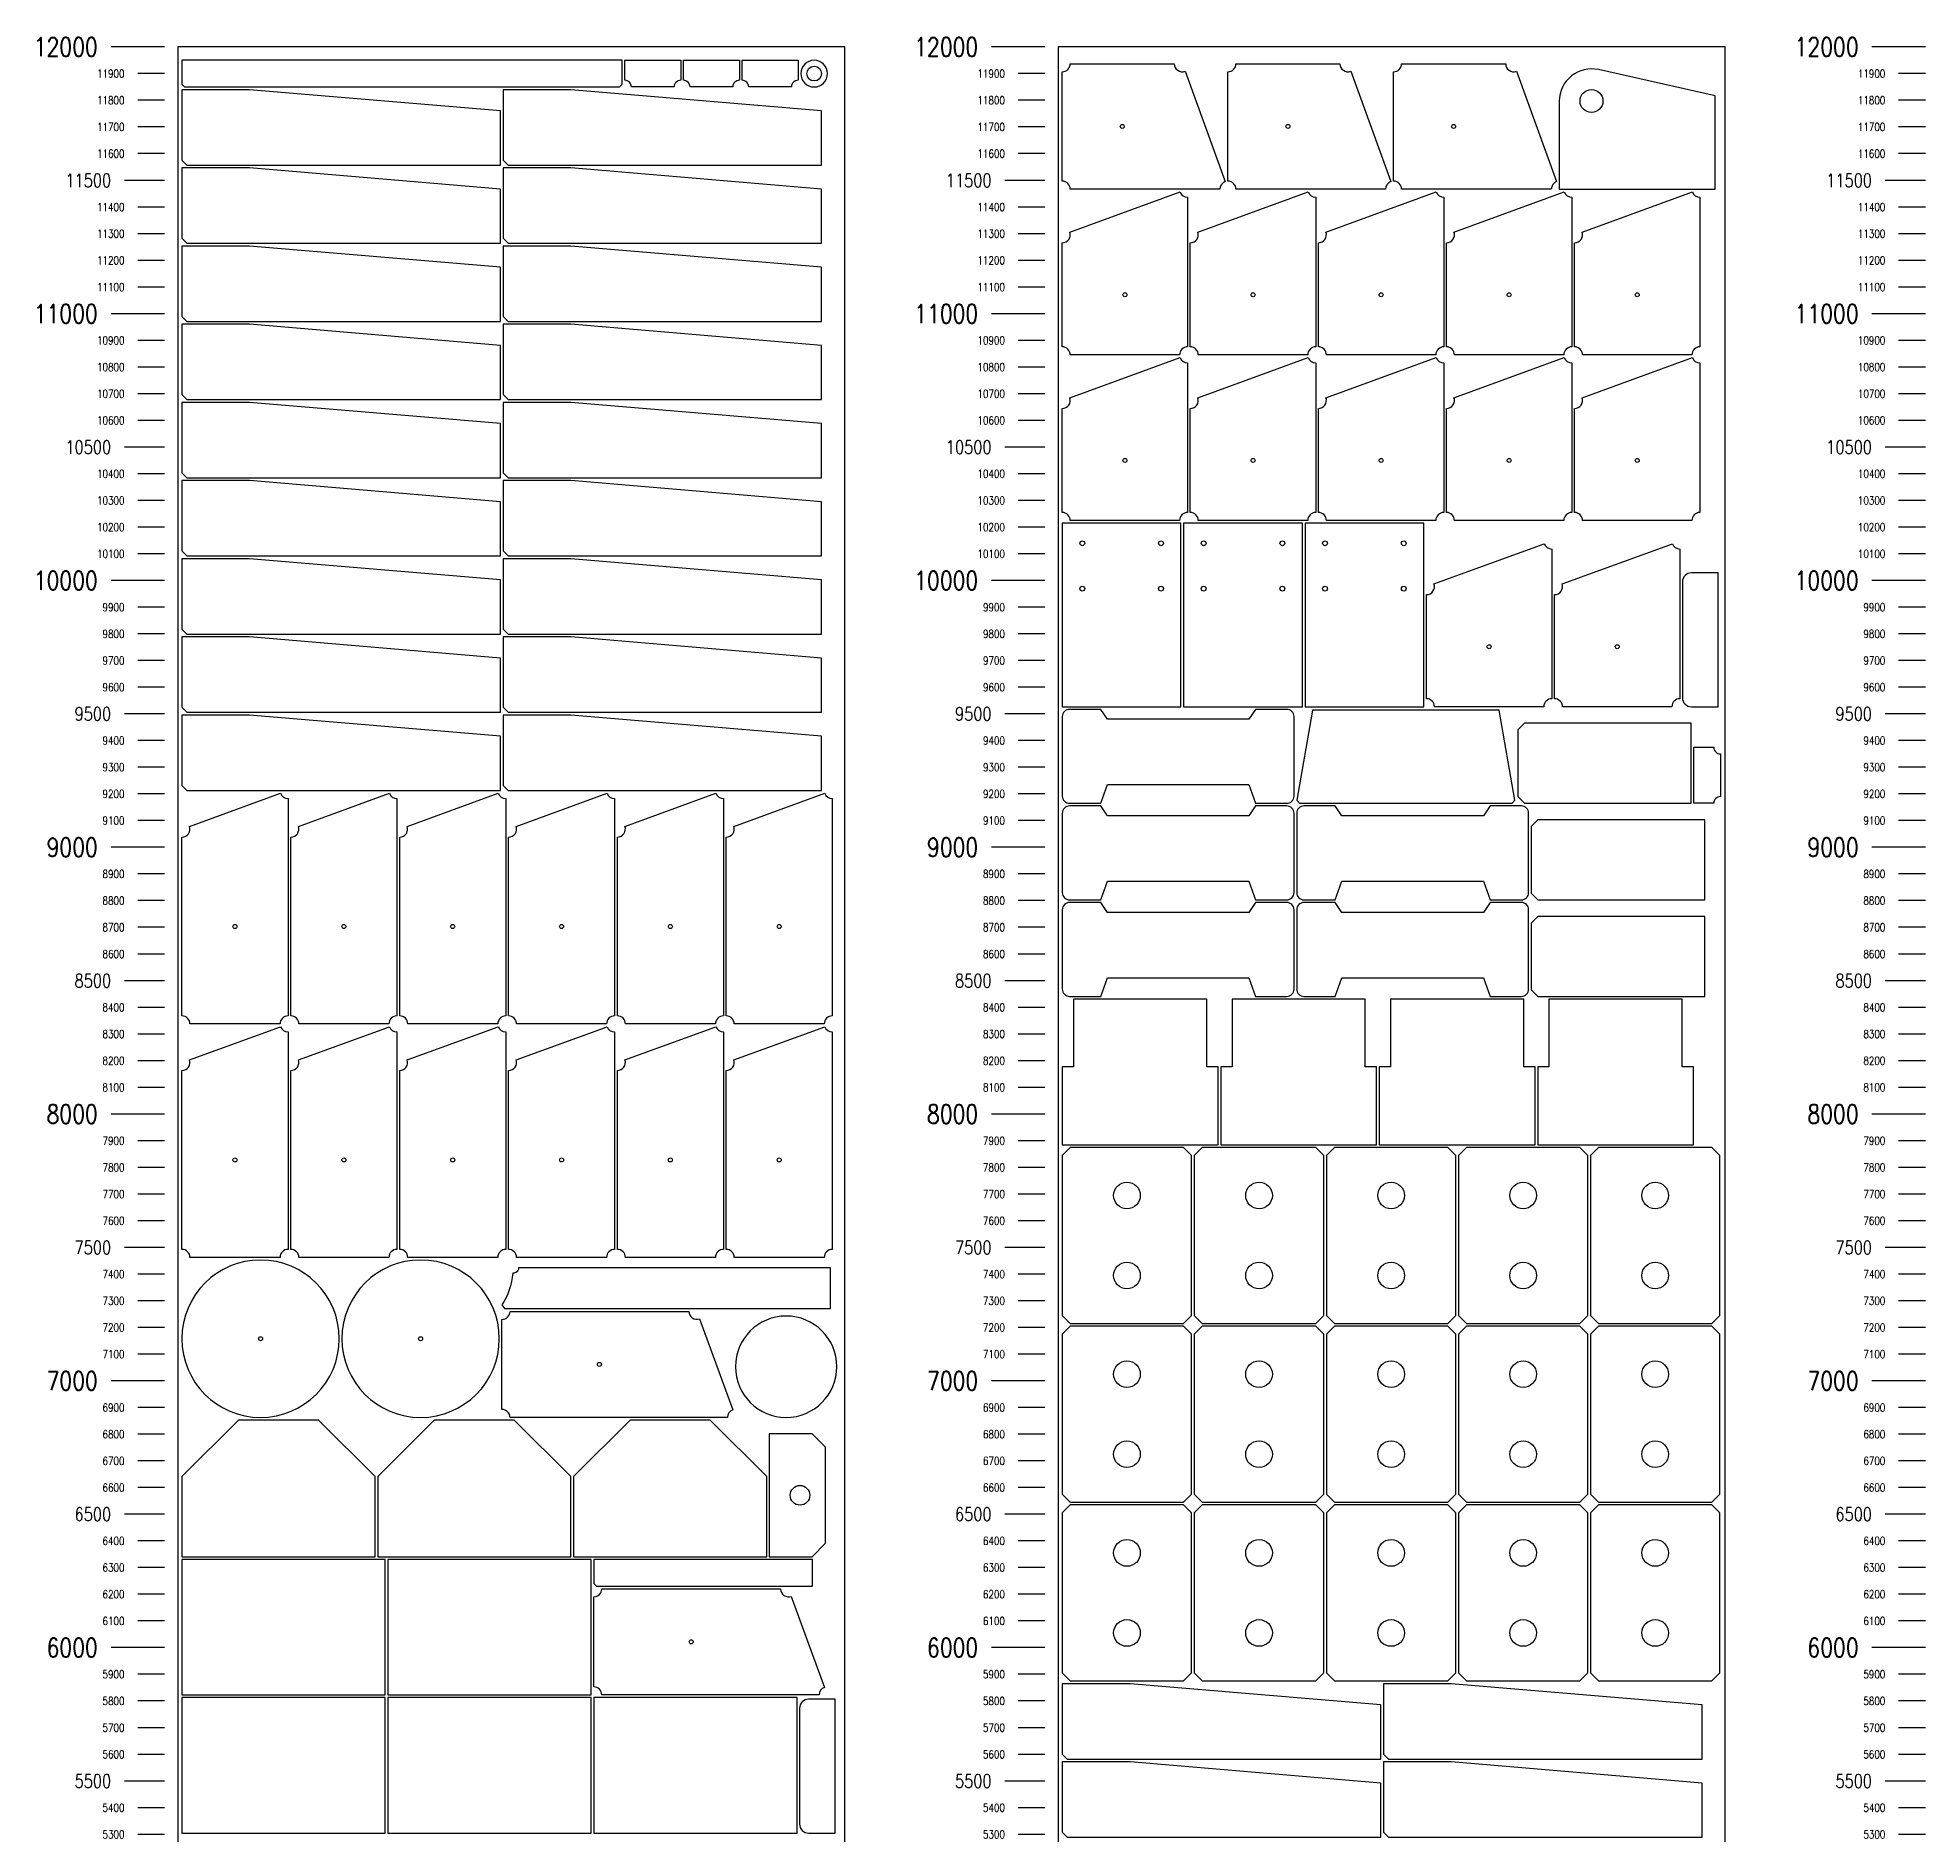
# Model space of a CAD drawing. Header units: millimetres. Extents: x 28039 to 145264, y 9873 to 40131.
# Drawn here: x 88790 to 95840, y 19695 to 26430 of the extents above; entities that cross this region are included whole.
import ezdxf
from ezdxf.enums import TextEntityAlignment as Align

# ---------------------------------------------------------------- set-up
doc = ezdxf.new("R2010")
doc.units = ezdxf.units.MM
doc.styles.add('EasyCutStyle', font='romans.shx', dxfattribs={"width": 0.8})

# ---------------------------------------------------------------- blocks, each defined once
blk = doc.blocks.new('LogoSheet_16759')
at = {"color": 1}
for p, q in [((-50, 12000), (-250, 12000)), ((-50, 11000), (-250, 11000)), ((-50, 10000), (-250, 10000)), ((-50, 9000), (-250, 9000)), ((-50, 8000), (-250, 8000)), ((-50, 7000), (-250, 7000)), ((-50, 6000), (-250, 6000))]:
    blk.add_line(p, q, dxfattribs=at)
at = {"color": 2}
for p, q in [((-50, 11900), (-150, 11900)), ((-50, 11800), (-150, 11800)), ((-50, 11700), (-150, 11700)), ((-50, 11600), (-150, 11600)), ((-50, 11400), (-150, 11400)), ((-50, 11300), (-150, 11300)), ((-50, 11200), (-150, 11200)), ((-50, 11100), (-150, 11100)), ((-50, 10900), (-150, 10900)), ((-50, 10800), (-150, 10800)), ((-50, 10700), (-150, 10700)), ((-50, 10600), (-150, 10600)), ((-50, 10400), (-150, 10400)), ((-50, 10300), (-150, 10300)), ((-50, 10200), (-150, 10200)), ((-50, 10100), (-150, 10100)), ((-50, 9900), (-150, 9900)), ((-50, 9800), (-150, 9800)), ((-50, 9700), (-150, 9700)), ((-50, 9600), (-150, 9600)), ((-50, 9400), (-150, 9400)), ((-50, 9300), (-150, 9300)), ((-50, 9200), (-150, 9200)), ((-50, 9100), (-150, 9100)), ((-50, 8900), (-150, 8900)), ((-50, 8800), (-150, 8800)), ((-50, 8700), (-150, 8700)), ((-50, 8600), (-150, 8600)), ((-50, 8400), (-150, 8400)), ((-50, 8300), (-150, 8300)), ((-50, 8200), (-150, 8200)), ((-50, 8100), (-150, 8100)), ((-50, 7900), (-150, 7900)), ((-50, 7800), (-150, 7800)), ((-50, 7700), (-150, 7700)), ((-50, 7600), (-150, 7600)), ((-50, 7400), (-150, 7400)), ((-50, 7300), (-150, 7300)), ((-50, 7200), (-150, 7200)), ((-50, 7100), (-150, 7100)), ((-50, 6900), (-150, 6900)), ((-50, 6800), (-150, 6800)), ((-50, 6700), (-150, 6700)), ((-50, 6600), (-150, 6600)), ((-50, 6400), (-150, 6400)), ((-50, 6300), (-150, 6300)), ((-50, 6200), (-150, 6200)), ((-50, 6100), (-150, 6100)), ((-50, 5900), (-150, 5900)), ((-50, 5800), (-150, 5800)), ((-50, 5700), (-150, 5700)), ((-50, 5600), (-150, 5600)), ((-50, 5400), (-150, 5400)), ((-50, 5300), (-150, 5300))]:
    blk.add_line(p, q, dxfattribs=at)
at = {"color": 7}
for p, q in [((-50, 11500), (-200, 11500)), ((-50, 10500), (-200, 10500)), ((-50, 9500), (-200, 9500)), ((-50, 8500), (-200, 8500)), ((-50, 7500), (-200, 7500)), ((-50, 6500), (-200, 6500)), ((-50, 5500), (-200, 5500))]:
    blk.add_line(p, q, dxfattribs=at)
at = {"color": 7, "style": 'EasyCutStyle', "width": 0.8}
for s, height, p in [('12000', 70, (-300, 12000)), ('11900', 30, (-200, 11900)), ('11800', 30, (-200, 11800)), ('11700', 30, (-200, 11700)), ('11600', 30, (-200, 11600)), ('11500', 50, (-250, 11500)), ('11400', 30, (-200, 11400)), ('11300', 30, (-200, 11300)), ('11200', 30, (-200, 11200)), ('11100', 30, (-200, 11100)), ('11000', 70, (-300, 11000)), ('10900', 30, (-200, 10900)), ('10800', 30, (-200, 10800)), ('10700', 30, (-200, 10700)), ('10600', 30, (-200, 10600)), ('10500', 50, (-250, 10500)), ('10400', 30, (-200, 10400)), ('10300', 30, (-200, 10300)), ('10200', 30, (-200, 10200)), ('10100', 30, (-200, 10100)), ('10000', 70, (-300, 10000)), ('9900', 30, (-200, 9900)), ('9800', 30, (-200, 9800)), ('9700', 30, (-200, 9700)), ('9600', 30, (-200, 9600)), ('9500', 50, (-250, 9500)), ('9400', 30, (-200, 9400)), ('9300', 30, (-200, 9300)), ('9200', 30, (-200, 9200)), ('9100', 30, (-200, 9100)), ('9000', 70, (-300, 9000)), ('8900', 30, (-200, 8900)), ('8800', 30, (-200, 8800)), ('8700', 30, (-200, 8700)), ('8600', 30, (-200, 8600)), ('8500', 50, (-250, 8500)), ('8400', 30, (-200, 8400)), ('8300', 30, (-200, 8300)), ('8200', 30, (-200, 8200)), ('8100', 30, (-200, 8100)), ('8000', 70, (-300, 8000)), ('7900', 30, (-200, 7900)), ('7800', 30, (-200, 7800)), ('7700', 30, (-200, 7700)), ('7600', 30, (-200, 7600)), ('7500', 50, (-250, 7500)), ('7400', 30, (-200, 7400)), ('7300', 30, (-200, 7300)), ('7200', 30, (-200, 7200)), ('7100', 30, (-200, 7100)), ('7000', 70, (-300, 7000)), ('6900', 30, (-200, 6900)), ('6800', 30, (-200, 6800)), ('6700', 30, (-200, 6700)), ('6600', 30, (-200, 6600)), ('6500', 50, (-250, 6500)), ('6400', 30, (-200, 6400)), ('6300', 30, (-200, 6300)), ('6200', 30, (-200, 6200)), ('6100', 30, (-200, 6100)), ('6000', 70, (-300, 6000)), ('5900', 30, (-200, 5900)), ('5800', 30, (-200, 5800)), ('5700', 30, (-200, 5700)), ('5600', 30, (-200, 5600)), ('5500', 50, (-250, 5500)), ('5400', 30, (-200, 5400)), ('5300', 30, (-200, 5300))]:
    blk.add_text(s, height=height, dxfattribs=at).set_placement(p, align=Align.MIDDLE_RIGHT)
at = {"style": 'EasyCutStyle', "width": 0.8}
for tag, p in [('MATERIAL_SHEET', (232.8, -612.4)), ('DIMENSION_SHEET', (232.8, -692.4)), ('THICKNESS_SHEET', (232.8, -772.4)), ('NAME_SHEET', (232.8, -852.4)), ('ID_SHEET', (232.8, -932.4))]:
    blk.add_attdef(tag, p, '', height=40, dxfattribs=at)
blk = doc.blocks.new('LogoSheet_06516')
at = {"color": 1}
for p, q in [((-50, 12000), (-250, 12000)), ((-50, 11000), (-250, 11000)), ((-50, 10000), (-250, 10000)), ((-50, 9000), (-250, 9000)), ((-50, 8000), (-250, 8000)), ((-50, 7000), (-250, 7000)), ((-50, 6000), (-250, 6000))]:
    blk.add_line(p, q, dxfattribs=at)
at = {"color": 2}
for p, q in [((-50, 11900), (-150, 11900)), ((-50, 11800), (-150, 11800)), ((-50, 11700), (-150, 11700)), ((-50, 11600), (-150, 11600)), ((-50, 11400), (-150, 11400)), ((-50, 11300), (-150, 11300)), ((-50, 11200), (-150, 11200)), ((-50, 11100), (-150, 11100)), ((-50, 10900), (-150, 10900)), ((-50, 10800), (-150, 10800)), ((-50, 10700), (-150, 10700)), ((-50, 10600), (-150, 10600)), ((-50, 10400), (-150, 10400)), ((-50, 10300), (-150, 10300)), ((-50, 10200), (-150, 10200)), ((-50, 10100), (-150, 10100)), ((-50, 9900), (-150, 9900)), ((-50, 9800), (-150, 9800)), ((-50, 9700), (-150, 9700)), ((-50, 9600), (-150, 9600)), ((-50, 9400), (-150, 9400)), ((-50, 9300), (-150, 9300)), ((-50, 9200), (-150, 9200)), ((-50, 9100), (-150, 9100)), ((-50, 8900), (-150, 8900)), ((-50, 8800), (-150, 8800)), ((-50, 8700), (-150, 8700)), ((-50, 8600), (-150, 8600)), ((-50, 8400), (-150, 8400)), ((-50, 8300), (-150, 8300)), ((-50, 8200), (-150, 8200)), ((-50, 8100), (-150, 8100)), ((-50, 7900), (-150, 7900)), ((-50, 7800), (-150, 7800)), ((-50, 7700), (-150, 7700)), ((-50, 7600), (-150, 7600)), ((-50, 7400), (-150, 7400)), ((-50, 7300), (-150, 7300)), ((-50, 7200), (-150, 7200)), ((-50, 7100), (-150, 7100)), ((-50, 6900), (-150, 6900)), ((-50, 6800), (-150, 6800)), ((-50, 6700), (-150, 6700)), ((-50, 6600), (-150, 6600)), ((-50, 6400), (-150, 6400)), ((-50, 6300), (-150, 6300)), ((-50, 6200), (-150, 6200)), ((-50, 6100), (-150, 6100)), ((-50, 5900), (-150, 5900)), ((-50, 5800), (-150, 5800)), ((-50, 5700), (-150, 5700)), ((-50, 5600), (-150, 5600)), ((-50, 5400), (-150, 5400)), ((-50, 5300), (-150, 5300))]:
    blk.add_line(p, q, dxfattribs=at)
at = {"color": 7}
for p, q in [((-50, 11500), (-200, 11500)), ((-50, 10500), (-200, 10500)), ((-50, 9500), (-200, 9500)), ((-50, 8500), (-200, 8500)), ((-50, 7500), (-200, 7500)), ((-50, 6500), (-200, 6500)), ((-50, 5500), (-200, 5500))]:
    blk.add_line(p, q, dxfattribs=at)
at = {"color": 7, "style": 'EasyCutStyle', "width": 0.8}
for s, height, p in [('12000', 70, (-300, 12000)), ('11900', 30, (-200, 11900)), ('11800', 30, (-200, 11800)), ('11700', 30, (-200, 11700)), ('11600', 30, (-200, 11600)), ('11500', 50, (-250, 11500)), ('11400', 30, (-200, 11400)), ('11300', 30, (-200, 11300)), ('11200', 30, (-200, 11200)), ('11100', 30, (-200, 11100)), ('11000', 70, (-300, 11000)), ('10900', 30, (-200, 10900)), ('10800', 30, (-200, 10800)), ('10700', 30, (-200, 10700)), ('10600', 30, (-200, 10600)), ('10500', 50, (-250, 10500)), ('10400', 30, (-200, 10400)), ('10300', 30, (-200, 10300)), ('10200', 30, (-200, 10200)), ('10100', 30, (-200, 10100)), ('10000', 70, (-300, 10000)), ('9900', 30, (-200, 9900)), ('9800', 30, (-200, 9800)), ('9700', 30, (-200, 9700)), ('9600', 30, (-200, 9600)), ('9500', 50, (-250, 9500)), ('9400', 30, (-200, 9400)), ('9300', 30, (-200, 9300)), ('9200', 30, (-200, 9200)), ('9100', 30, (-200, 9100)), ('9000', 70, (-300, 9000)), ('8900', 30, (-200, 8900)), ('8800', 30, (-200, 8800)), ('8700', 30, (-200, 8700)), ('8600', 30, (-200, 8600)), ('8500', 50, (-250, 8500)), ('8400', 30, (-200, 8400)), ('8300', 30, (-200, 8300)), ('8200', 30, (-200, 8200)), ('8100', 30, (-200, 8100)), ('8000', 70, (-300, 8000)), ('7900', 30, (-200, 7900)), ('7800', 30, (-200, 7800)), ('7700', 30, (-200, 7700)), ('7600', 30, (-200, 7600)), ('7500', 50, (-250, 7500)), ('7400', 30, (-200, 7400)), ('7300', 30, (-200, 7300)), ('7200', 30, (-200, 7200)), ('7100', 30, (-200, 7100)), ('7000', 70, (-300, 7000)), ('6900', 30, (-200, 6900)), ('6800', 30, (-200, 6800)), ('6700', 30, (-200, 6700)), ('6600', 30, (-200, 6600)), ('6500', 50, (-250, 6500)), ('6400', 30, (-200, 6400)), ('6300', 30, (-200, 6300)), ('6200', 30, (-200, 6200)), ('6100', 30, (-200, 6100)), ('6000', 70, (-300, 6000)), ('5900', 30, (-200, 5900)), ('5800', 30, (-200, 5800)), ('5700', 30, (-200, 5700)), ('5600', 30, (-200, 5600)), ('5500', 50, (-250, 5500)), ('5400', 30, (-200, 5400)), ('5300', 30, (-200, 5300))]:
    blk.add_text(s, height=height, dxfattribs=at).set_placement(p, align=Align.MIDDLE_RIGHT)
at = {"style": 'EasyCutStyle', "width": 0.8}
for tag, p in [('MATERIAL_SHEET', (232.8, -612.4)), ('DIMENSION_SHEET', (232.8, -692.4)), ('THICKNESS_SHEET', (232.8, -772.4)), ('NAME_SHEET', (232.8, -852.4)), ('ID_SHEET', (232.8, -932.4))]:
    blk.add_attdef(tag, p, '', height=40, dxfattribs=at)
blk = doc.blocks.new('LogoSheet_46632')
at = {"color": 1}
for p, q in [((-50, 12000), (-250, 12000)), ((-50, 11000), (-250, 11000)), ((-50, 10000), (-250, 10000)), ((-50, 9000), (-250, 9000)), ((-50, 8000), (-250, 8000)), ((-50, 7000), (-250, 7000)), ((-50, 6000), (-250, 6000))]:
    blk.add_line(p, q, dxfattribs=at)
at = {"color": 2}
for p, q in [((-50, 11900), (-150, 11900)), ((-50, 11800), (-150, 11800)), ((-50, 11700), (-150, 11700)), ((-50, 11600), (-150, 11600)), ((-50, 11400), (-150, 11400)), ((-50, 11300), (-150, 11300)), ((-50, 11200), (-150, 11200)), ((-50, 11100), (-150, 11100)), ((-50, 10900), (-150, 10900)), ((-50, 10800), (-150, 10800)), ((-50, 10700), (-150, 10700)), ((-50, 10600), (-150, 10600)), ((-50, 10400), (-150, 10400)), ((-50, 10300), (-150, 10300)), ((-50, 10200), (-150, 10200)), ((-50, 10100), (-150, 10100)), ((-50, 9900), (-150, 9900)), ((-50, 9800), (-150, 9800)), ((-50, 9700), (-150, 9700)), ((-50, 9600), (-150, 9600)), ((-50, 9400), (-150, 9400)), ((-50, 9300), (-150, 9300)), ((-50, 9200), (-150, 9200)), ((-50, 9100), (-150, 9100)), ((-50, 8900), (-150, 8900)), ((-50, 8800), (-150, 8800)), ((-50, 8700), (-150, 8700)), ((-50, 8600), (-150, 8600)), ((-50, 8400), (-150, 8400)), ((-50, 8300), (-150, 8300)), ((-50, 8200), (-150, 8200)), ((-50, 8100), (-150, 8100)), ((-50, 7900), (-150, 7900)), ((-50, 7800), (-150, 7800)), ((-50, 7700), (-150, 7700)), ((-50, 7600), (-150, 7600)), ((-50, 7400), (-150, 7400)), ((-50, 7300), (-150, 7300)), ((-50, 7200), (-150, 7200)), ((-50, 7100), (-150, 7100)), ((-50, 6900), (-150, 6900)), ((-50, 6800), (-150, 6800)), ((-50, 6700), (-150, 6700)), ((-50, 6600), (-150, 6600)), ((-50, 6400), (-150, 6400)), ((-50, 6300), (-150, 6300)), ((-50, 6200), (-150, 6200)), ((-50, 6100), (-150, 6100)), ((-50, 5900), (-150, 5900)), ((-50, 5800), (-150, 5800)), ((-50, 5700), (-150, 5700)), ((-50, 5600), (-150, 5600)), ((-50, 5400), (-150, 5400)), ((-50, 5300), (-150, 5300))]:
    blk.add_line(p, q, dxfattribs=at)
at = {"color": 7}
for p, q in [((-50, 11500), (-200, 11500)), ((-50, 10500), (-200, 10500)), ((-50, 9500), (-200, 9500)), ((-50, 8500), (-200, 8500)), ((-50, 7500), (-200, 7500)), ((-50, 6500), (-200, 6500)), ((-50, 5500), (-200, 5500))]:
    blk.add_line(p, q, dxfattribs=at)
at = {"color": 7, "style": 'EasyCutStyle', "width": 0.8}
for s, height, p in [('12000', 70, (-300, 12000)), ('11900', 30, (-200, 11900)), ('11800', 30, (-200, 11800)), ('11700', 30, (-200, 11700)), ('11600', 30, (-200, 11600)), ('11500', 50, (-250, 11500)), ('11400', 30, (-200, 11400)), ('11300', 30, (-200, 11300)), ('11200', 30, (-200, 11200)), ('11100', 30, (-200, 11100)), ('11000', 70, (-300, 11000)), ('10900', 30, (-200, 10900)), ('10800', 30, (-200, 10800)), ('10700', 30, (-200, 10700)), ('10600', 30, (-200, 10600)), ('10500', 50, (-250, 10500)), ('10400', 30, (-200, 10400)), ('10300', 30, (-200, 10300)), ('10200', 30, (-200, 10200)), ('10100', 30, (-200, 10100)), ('10000', 70, (-300, 10000)), ('9900', 30, (-200, 9900)), ('9800', 30, (-200, 9800)), ('9700', 30, (-200, 9700)), ('9600', 30, (-200, 9600)), ('9500', 50, (-250, 9500)), ('9400', 30, (-200, 9400)), ('9300', 30, (-200, 9300)), ('9200', 30, (-200, 9200)), ('9100', 30, (-200, 9100)), ('9000', 70, (-300, 9000)), ('8900', 30, (-200, 8900)), ('8800', 30, (-200, 8800)), ('8700', 30, (-200, 8700)), ('8600', 30, (-200, 8600)), ('8500', 50, (-250, 8500)), ('8400', 30, (-200, 8400)), ('8300', 30, (-200, 8300)), ('8200', 30, (-200, 8200)), ('8100', 30, (-200, 8100)), ('8000', 70, (-300, 8000)), ('7900', 30, (-200, 7900)), ('7800', 30, (-200, 7800)), ('7700', 30, (-200, 7700)), ('7600', 30, (-200, 7600)), ('7500', 50, (-250, 7500)), ('7400', 30, (-200, 7400)), ('7300', 30, (-200, 7300)), ('7200', 30, (-200, 7200)), ('7100', 30, (-200, 7100)), ('7000', 70, (-300, 7000)), ('6900', 30, (-200, 6900)), ('6800', 30, (-200, 6800)), ('6700', 30, (-200, 6700)), ('6600', 30, (-200, 6600)), ('6500', 50, (-250, 6500)), ('6400', 30, (-200, 6400)), ('6300', 30, (-200, 6300)), ('6200', 30, (-200, 6200)), ('6100', 30, (-200, 6100)), ('6000', 70, (-300, 6000)), ('5900', 30, (-200, 5900)), ('5800', 30, (-200, 5800)), ('5700', 30, (-200, 5700)), ('5600', 30, (-200, 5600)), ('5500', 50, (-250, 5500)), ('5400', 30, (-200, 5400)), ('5300', 30, (-200, 5300))]:
    blk.add_text(s, height=height, dxfattribs=at).set_placement(p, align=Align.MIDDLE_RIGHT)
at = {"style": 'EasyCutStyle', "width": 0.8}
for tag, p in [('MATERIAL_SHEET', (232.8, -612.4)), ('DIMENSION_SHEET', (232.8, -692.4)), ('THICKNESS_SHEET', (232.8, -772.4)), ('NAME_SHEET', (232.8, -852.4)), ('ID_SHEET', (232.8, -932.4))]:
    blk.add_attdef(tag, p, '', height=40, dxfattribs=at)

msp = doc.modelspace()

# ---------------------------------------------------------------- linework, layer by layer
at = {"color": 34, "true_color": 0x945a17}
for points in [[(89315.9, 14395.1), (91815.9, 14395.1), (91815.9, 26395.1), (89315.9, 26395.1)], [(92615.9, 14395.1), (95115.9, 14395.1), (95115.9, 26395.1), (92615.9, 26395.1)]]:
    msp.add_lwpolyline(points, close=True, dxfattribs=at)
at = {"color": 2}
for points in [[(89330.9, 26255.1), (89340.9, 26245.1), (90970.9, 26245.1), (90980.9, 26255.1), (90980.9, 26345.1), (89330.9, 26345.1)], [(89330.9, 25971.1), (89349.9, 25952.1), (90524.9, 25952.1), (90524.9, 26155.3), (89584.9, 26234.7), (89330.9, 26234.7)], [(90534.9, 25971.1), (90553.9, 25952.1), (91728.9, 25952.1), (91728.9, 26155.3), (90788.9, 26234.7), (90534.9, 26234.7)], [(89330.9, 25678.1), (89349.9, 25659.1), (90524.9, 25659.1), (90524.9, 25862.3), (89584.9, 25941.7), (89330.9, 25941.7)], [(90534.9, 25678.1), (90553.9, 25659.1), (91728.9, 25659.1), (91728.9, 25862.3), (90788.9, 25941.7), (90534.9, 25941.7)], [(89330.9, 25385.1), (89349.9, 25366.1), (90524.9, 25366.1), (90524.9, 25569.3), (89584.9, 25648.7), (89330.9, 25648.7)], [(90534.9, 25385.1), (90553.9, 25366.1), (91728.9, 25366.1), (91728.9, 25569.3), (90788.9, 25648.7), (90534.9, 25648.7)], [(89330.9, 25092.1), (89349.9, 25073.1), (90524.9, 25073.1), (90524.9, 25276.3), (89584.9, 25355.7), (89330.9, 25355.7)], [(90534.9, 25092.1), (90553.9, 25073.1), (91728.9, 25073.1), (91728.9, 25276.3), (90788.9, 25355.7), (90534.9, 25355.7)], [(89330.9, 24799.1), (89349.9, 24780.1), (90524.9, 24780.1), (90524.9, 24983.3), (89584.9, 25062.7), (89330.9, 25062.7)], [(90534.9, 24799.1), (90553.9, 24780.1), (91728.9, 24780.1), (91728.9, 24983.3), (90788.9, 25062.7), (90534.9, 25062.7)], [(89330.9, 24506.1), (89349.9, 24487.1), (90524.9, 24487.1), (90524.9, 24690.3), (89584.9, 24769.7), (89330.9, 24769.7)], [(90534.9, 24506.1), (90553.9, 24487.1), (91728.9, 24487.1), (91728.9, 24690.3), (90788.9, 24769.7), (90534.9, 24769.7)], [(93075.9, 23922.1), (93075.9, 24609.6), (92630.9, 24609.6), (92630.9, 23922.1)], [(93530.9, 23922.1), (93530.9, 24609.6), (93085.9, 24609.6), (93085.9, 23922.1)], [(93985.9, 23922.1), (93985.9, 24609.6), (93540.9, 24609.6), (93540.9, 23922.1)], [(89330.9, 24213.1), (89349.9, 24194.1), (90524.9, 24194.1), (90524.9, 24397.3), (89584.9, 24476.7), (89330.9, 24476.7)], [(90534.9, 24213.1), (90553.9, 24194.1), (91728.9, 24194.1), (91728.9, 24397.3), (90788.9, 24476.7), (90534.9, 24476.7)], [(89330.9, 23920.1), (89349.9, 23901.1), (90524.9, 23901.1), (90524.9, 24104.3), (89584.9, 24183.7), (89330.9, 24183.7)], [(90534.9, 23920.1), (90553.9, 23901.1), (91728.9, 23901.1), (91728.9, 24104.3), (90788.9, 24183.7), (90534.9, 24183.7)], [(93509.9, 23571.9), (93519.8, 23560.1), (94317.8, 23560.1), (94327.8, 23571.9), (94268.8, 23909.1), (93568.8, 23909.1)], [(89330.9, 23627.1), (89349.9, 23608.1), (90524.9, 23608.1), (90524.9, 23811.3), (89584.9, 23890.7), (89330.9, 23890.7)], [(90534.9, 23627.1), (90553.9, 23608.1), (91728.9, 23608.1), (91728.9, 23811.3), (90788.9, 23890.7), (90534.9, 23890.7)], [(94337.9, 23585.1), (94362.9, 23560.1), (94987.9, 23560.1), (94987.9, 23860.1), (94362.9, 23860.1), (94337.9, 23835.1)], [(94388.9, 23223.1), (94413.9, 23198.1), (95038.9, 23198.1), (95038.9, 23498.1), (94413.9, 23498.1), (94388.9, 23473.1)], [(94388.9, 22861.1), (94413.9, 22836.1), (95038.9, 22836.1), (95038.9, 23136.1), (94413.9, 23136.1), (94388.9, 23111.1)], [(92630.9, 22280.1), (93215.1, 22280.1), (93215.1, 22572.2), (93172.8, 22572.2), (93172.8, 22826.2), (92673.2, 22826.2), (92673.2, 22572.2), (92630.9, 22572.2)], [(93224.9, 22280.1), (93809.1, 22280.1), (93809.1, 22572.2), (93766.8, 22572.2), (93766.8, 22826.2), (93267.2, 22826.2), (93267.2, 22572.2), (93224.9, 22572.2)], [(93818.9, 22280.1), (94403.1, 22280.1), (94403.1, 22572.2), (94360.8, 22572.2), (94360.8, 22826.2), (93861.2, 22826.2), (93861.2, 22572.2), (93818.9, 22572.2)], [(94412.9, 22280.1), (94997.1, 22280.1), (94997.1, 22572.2), (94954.8, 22572.2), (94954.8, 22826.2), (94455.2, 22826.2), (94455.2, 22572.2), (94412.9, 22572.2)], [(93085.9, 21610.1), (93115.9, 21640.1), (93115.9, 22240.1), (93085.9, 22270.1), (92660.9, 22270.1), (92630.9, 22240.1), (92630.9, 21640.1), (92660.9, 21610.1)], [(93580.9, 21610.1), (93610.9, 21640.1), (93610.9, 22240.1), (93580.9, 22270.1), (93155.9, 22270.1), (93125.9, 22240.1), (93125.9, 21640.1), (93155.9, 21610.1)], [(94075.9, 21610.1), (94105.9, 21640.1), (94105.9, 22240.1), (94075.9, 22270.1), (93650.9, 22270.1), (93620.9, 22240.1), (93620.9, 21640.1), (93650.9, 21610.1)], [(94570.9, 21610.1), (94600.9, 21640.1), (94600.9, 22240.1), (94570.9, 22270.1), (94145.9, 22270.1), (94115.9, 22240.1), (94115.9, 21640.1), (94145.9, 21610.1)], [(95065.9, 21610.1), (95095.9, 21640.1), (95095.9, 22240.1), (95065.9, 22270.1), (94640.9, 22270.1), (94610.9, 22240.1), (94610.9, 21640.1), (94640.9, 21610.1)], [(93085.9, 20940.1), (93115.9, 20970.1), (93115.9, 21570.1), (93085.9, 21600.1), (92660.9, 21600.1), (92630.9, 21570.1), (92630.9, 20970.1), (92660.9, 20940.1)], [(93580.9, 20940.1), (93610.9, 20970.1), (93610.9, 21570.1), (93580.9, 21600.1), (93155.9, 21600.1), (93125.9, 21570.1), (93125.9, 20970.1), (93155.9, 20940.1)], [(94075.9, 20940.1), (94105.9, 20970.1), (94105.9, 21570.1), (94075.9, 21600.1), (93650.9, 21600.1), (93620.9, 21570.1), (93620.9, 20970.1), (93650.9, 20940.1)], [(94570.9, 20940.1), (94600.9, 20970.1), (94600.9, 21570.1), (94570.9, 21600.1), (94145.9, 21600.1), (94115.9, 21570.1), (94115.9, 20970.1), (94145.9, 20940.1)], [(95065.9, 20940.1), (95095.9, 20970.1), (95095.9, 21570.1), (95065.9, 21600.1), (94640.9, 21600.1), (94610.9, 21570.1), (94610.9, 20970.1), (94640.9, 20940.1)], [(89330.9, 20736.1), (90055.2, 20736.1), (90055.2, 21036.1), (89843, 21248.2), (89543, 21248.2), (89330.9, 21036.1)], [(90064.9, 20736.1), (90789.2, 20736.1), (90789.2, 21036.1), (90577, 21248.2), (90277, 21248.2), (90064.9, 21036.1)], [(90798.9, 20736.1), (91523.2, 20736.1), (91523.2, 21036.1), (91311, 21248.2), (91011, 21248.2), (90798.9, 21036.1)], [(91692.9, 20736.1), (91742.9, 20786.1), (91742.9, 21146.1), (91692.9, 21196.1), (91532.9, 21196.1), (91532.9, 20736.1)], [(93085.9, 20270.1), (93115.9, 20300.1), (93115.9, 20900.1), (93085.9, 20930.1), (92660.9, 20930.1), (92630.9, 20900.1), (92630.9, 20300.1), (92660.9, 20270.1)], [(93580.9, 20270.1), (93610.9, 20300.1), (93610.9, 20900.1), (93580.9, 20930.1), (93155.9, 20930.1), (93125.9, 20900.1), (93125.9, 20300.1), (93155.9, 20270.1)], [(94075.9, 20270.1), (94105.9, 20300.1), (94105.9, 20900.1), (94075.9, 20930.1), (93650.9, 20930.1), (93620.9, 20900.1), (93620.9, 20300.1), (93650.9, 20270.1)], [(94570.9, 20270.1), (94600.9, 20300.1), (94600.9, 20900.1), (94570.9, 20930.1), (94145.9, 20930.1), (94115.9, 20900.1), (94115.9, 20300.1), (94145.9, 20270.1)], [(95065.9, 20270.1), (95095.9, 20300.1), (95095.9, 20900.1), (95065.9, 20930.1), (94640.9, 20930.1), (94610.9, 20900.1), (94610.9, 20300.1), (94640.9, 20270.1)], [(89330.9, 20218.1), (90092.9, 20218.1), (90092.9, 20726.1), (89330.9, 20726.1)], [(90102.9, 20218.1), (90864.9, 20218.1), (90864.9, 20726.1), (90102.9, 20726.1)], [(90874.9, 20636.1), (90884.9, 20626.1), (91694.9, 20626.1), (91694.9, 20726.1), (90874.9, 20726.1)], [(92630.9, 19996.1), (92649.9, 19977.1), (93824.9, 19977.1), (93824.9, 20180.3), (92884.9, 20259.7), (92630.9, 20259.7)], [(93834.9, 19996.1), (93853.9, 19977.1), (95028.9, 19977.1), (95028.9, 20180.3), (94088.9, 20259.7), (93834.9, 20259.7)], [(89330.9, 19700.1), (90092.9, 19700.1), (90092.9, 20208.1), (89330.9, 20208.1)], [(90102.9, 19700.1), (90864.9, 19700.1), (90864.9, 20208.1), (90102.9, 20208.1)], [(90874.9, 19700.1), (91636.9, 19700.1), (91636.9, 20208.1), (90874.9, 20208.1)], [(92630.9, 19703.1), (92649.9, 19684.1), (93824.9, 19684.1), (93824.9, 19887.3), (92884.9, 19966.7), (92630.9, 19966.7)], [(93834.9, 19703.1), (93853.9, 19684.1), (95028.9, 19684.1), (95028.9, 19887.3), (94088.9, 19966.7), (93834.9, 19966.7)]]:
    msp.add_lwpolyline(points, close=True, dxfattribs=at)
at = {"color": 1, "elevation": 0}
for points in [[(90990.9, 26270.1), (90990.9, 26345.1), (91200.9, 26345.1), (91200.9, 26270.1, 0.414214), (91175.9, 26245.1), (91015.9, 26245.1, 0.414214)], [(91210.9, 26270.1), (91210.9, 26345.1), (91420.9, 26345.1), (91420.9, 26270.1, 0.414214), (91395.9, 26245.1), (91235.9, 26245.1, 0.414214)], [(91430.9, 26270.1), (91430.9, 26345.1), (91640.9, 26345.1), (91640.9, 26270.1, 0.414214), (91615.9, 26245.1), (91455.9, 26245.1, 0.414214)], [(92630.9, 25892.1), (92630.9, 26302.1, 0.414214), (92660.9, 26332.1), (93050.9, 26332.1, 0.52055), (93091.1, 26303.9), (93241.7, 25890.3, 0.315296), (93221.9, 25862.1), (92660.9, 25862.1, 0.414214)], [(93251.9, 25892.1), (93251.9, 26302.1, 0.414214), (93281.9, 26332.1), (93671.9, 26332.1, 0.52055), (93712.1, 26303.9), (93862.7, 25890.3, 0.315296), (93842.9, 25862.1), (93281.9, 25862.1, 0.414214)], [(93872.9, 25892.1), (93872.9, 26302.1, 0.414214), (93902.9, 26332.1), (94292.9, 26332.1, 0.52055), (94333.1, 26303.9), (94483.7, 25890.3, 0.315296), (94463.9, 25862.1), (93902.9, 25862.1, 0.414214)], [(93070.9, 25241.1), (92660.9, 25241.1, 0.414214), (92630.9, 25271.1), (92630.9, 25661.1, 0.52055), (92659.1, 25701.3), (93072.7, 25851.9, 0.315296), (93100.9, 25832.1), (93100.9, 25271.1, 0.414214)], [(93550.9, 25241.1), (93140.9, 25241.1, 0.414214), (93110.9, 25271.1), (93110.9, 25661.1, 0.52055), (93139.1, 25701.3), (93552.7, 25851.9, 0.315296), (93580.9, 25832.1), (93580.9, 25271.1, 0.414214)], [(94030.9, 25241.1), (93620.9, 25241.1, 0.414214), (93590.9, 25271.1), (93590.9, 25661.1, 0.52055), (93619.1, 25701.3), (94032.7, 25851.9, 0.315296), (94060.9, 25832.1), (94060.9, 25271.1, 0.414214)], [(94510.9, 25241.1), (94100.9, 25241.1, 0.414214), (94070.9, 25271.1), (94070.9, 25661.1, 0.52055), (94099.1, 25701.3), (94512.7, 25851.9, 0.315296), (94540.9, 25832.1), (94540.9, 25271.1, 0.414214)], [(94990.9, 25241.1), (94580.9, 25241.1, 0.414214), (94550.9, 25271.1), (94550.9, 25661.1, 0.52055), (94579.1, 25701.3), (94992.7, 25851.9, 0.315296), (95020.9, 25832.1), (95020.9, 25271.1, 0.414214)], [(93070.9, 24620.1), (92660.9, 24620.1, 0.414214), (92630.9, 24650.1), (92630.9, 25040.1, 0.52055), (92659.1, 25080.3), (93072.7, 25230.9, 0.315296), (93100.9, 25211.1), (93100.9, 24650.1, 0.414214)], [(93550.9, 24620.1), (93140.9, 24620.1, 0.414214), (93110.9, 24650.1), (93110.9, 25040.1, 0.52055), (93139.1, 25080.3), (93552.7, 25230.9, 0.315296), (93580.9, 25211.1), (93580.9, 24650.1, 0.414214)], [(94030.9, 24620.1), (93620.9, 24620.1, 0.414214), (93590.9, 24650.1), (93590.9, 25040.1, 0.52055), (93619.1, 25080.3), (94032.7, 25230.9, 0.315296), (94060.9, 25211.1), (94060.9, 24650.1, 0.414214)], [(94510.9, 24620.1), (94100.9, 24620.1, 0.414214), (94070.9, 24650.1), (94070.9, 25040.1, 0.52055), (94099.1, 25080.3), (94512.7, 25230.9, 0.315296), (94540.9, 25211.1), (94540.9, 24650.1, 0.414214)], [(94990.9, 24620.1), (94580.9, 24620.1, 0.414214), (94550.9, 24650.1), (94550.9, 25040.1, 0.52055), (94579.1, 25080.3), (94992.7, 25230.9, 0.315296), (95020.9, 25211.1), (95020.9, 24650.1, 0.414214)], [(94435.9, 23922.1), (94025.9, 23922.1, 0.414214), (93995.9, 23952.1), (93995.9, 24342.1, 0.52055), (94024.1, 24382.3), (94437.7, 24532.9, 0.315296), (94465.9, 24513.1), (94465.9, 23952.1, 0.414214)], [(94915.9, 23922.1), (94505.9, 23922.1, 0.414214), (94475.9, 23952.1), (94475.9, 24342.1, 0.52055), (94504.1, 24382.3), (94917.7, 24532.9, 0.315296), (94945.9, 24513.1), (94945.9, 23952.1, 0.414214)], [(95072.9, 23560.1), (94997.9, 23560.1), (94997.9, 23770.1), (95072.9, 23770.1, 0.414214), (95097.9, 23745.1), (95097.9, 23585.1, 0.414214)], [(89698.9, 22733.1), (89361.4, 22733.1, 0.414214), (89331.4, 22763.1), (89331.4, 23433.3, 0.52055), (89359.6, 23473.6), (89700.7, 23597.7, 0.315296), (89728.9, 23578), (89728.9, 22763.1, 0.414214)], [(90106.9, 22733.1), (89769.4, 22733.1, 0.414214), (89739.4, 22763.1), (89739.4, 23433.3, 0.52055), (89767.6, 23473.6), (90108.7, 23597.7, 0.315296), (90136.9, 23578), (90136.9, 22763.1, 0.414214)], [(90514.9, 22733.1), (90177.4, 22733.1, 0.414214), (90147.4, 22763.1), (90147.4, 23433.3, 0.52055), (90175.6, 23473.6), (90516.7, 23597.7, 0.315296), (90544.9, 23578), (90544.9, 22763.1, 0.414214)], [(90922.9, 22733.1), (90585.4, 22733.1, 0.414214), (90555.4, 22763.1), (90555.4, 23433.3, 0.52055), (90583.6, 23473.6), (90924.7, 23597.7, 0.315296), (90952.9, 23578), (90952.9, 22763.1, 0.414214)], [(91330.9, 22733.1), (90993.4, 22733.1, 0.414214), (90963.4, 22763.1), (90963.4, 23433.3, 0.52055), (90991.6, 23473.6), (91332.7, 23597.7, 0.315296), (91360.9, 23578), (91360.9, 22763.1, 0.414214)], [(91738.9, 22733.1), (91401.4, 22733.1, 0.414214), (91371.4, 22763.1), (91371.4, 23433.3, 0.52055), (91399.6, 23473.6), (91740.7, 23597.7, 0.315296), (91768.9, 23578), (91768.9, 22763.1, 0.414214)], [(89698.9, 21858.1), (89361.4, 21858.1, 0.414214), (89331.4, 21888.1), (89331.4, 22558.3, 0.52055), (89359.6, 22598.6), (89700.7, 22722.7, 0.315296), (89728.9, 22703), (89728.9, 21888.1, 0.414214)], [(90106.9, 21858.1), (89769.4, 21858.1, 0.414214), (89739.4, 21888.1), (89739.4, 22558.3, 0.52055), (89767.6, 22598.6), (90108.7, 22722.7, 0.315296), (90136.9, 22703), (90136.9, 21888.1, 0.414214)], [(90514.9, 21858.1), (90177.4, 21858.1, 0.414214), (90147.4, 21888.1), (90147.4, 22558.3, 0.52055), (90175.6, 22598.6), (90516.7, 22722.7, 0.315296), (90544.9, 22703), (90544.9, 21888.1, 0.414214)], [(90922.9, 21858.1), (90585.4, 21858.1, 0.414214), (90555.4, 21888.1), (90555.4, 22558.3, 0.52055), (90583.6, 22598.6), (90924.7, 22722.7, 0.315296), (90952.9, 22703), (90952.9, 21888.1, 0.414214)], [(91330.9, 21858.1), (90993.4, 21858.1, 0.414214), (90963.4, 21888.1), (90963.4, 22558.3, 0.52055), (90991.6, 22598.6), (91332.7, 22722.7, 0.315296), (91360.9, 22703), (91360.9, 21888.1, 0.414214)], [(91738.9, 21858.1), (91401.4, 21858.1, 0.414214), (91371.4, 21888.1), (91371.4, 22558.3, 0.52055), (91399.6, 22598.6), (91740.7, 22722.7, 0.315296), (91768.9, 22703), (91768.9, 21888.1, 0.414214)], [(90530.9, 21288.1), (90530.9, 21625.6, 0.414214), (90560.9, 21655.6), (91231.1, 21655.6, 0.52055), (91271.3, 21627.4), (91395.5, 21286.3, 0.315296), (91375.8, 21258.1), (90560.9, 21258.1, 0.414214)], [(90874.9, 20248.1), (90874.9, 20585.6, 0.414214), (90904.9, 20615.6), (91575.1, 20615.6, 0.52055), (91615.3, 20587.4), (91739.5, 20246.3, 0.315296), (91719.8, 20218.1), (90904.9, 20218.1, 0.414214)]]:
    msp.add_lwpolyline(points, format="xyb", close=True, dxfattribs=at)
at = {"color": 2, "elevation": 0}
for points in [[(91700.9, 26245.1, 1), (91700.9, 26345.1, 1)], [(94493.9, 25862.1), (95078.1, 25862.1), (95078.1, 26211.4), (94641.1, 26310, 0.480791), (94493.9, 26192.2)], [(94988.8, 24423.8, 0.414302), (94955.5, 24390.5), (94955.5, 23955.4, 0.414302), (94988.8, 23922.1), (95088.9, 23922.1), (95088.9, 24423.8)], [(92630.9, 23587.1, 0.414214), (92657.9, 23560.1), (92775.4, 23560.1), (92800.4, 23630), (93330.4, 23630), (93355.4, 23560.1), (93472.9, 23560.1, 0.414214), (93499.9, 23587.1), (93499.9, 23885.1, 0.414214), (93472.9, 23912.1), (93355.4, 23912.1), (93330.4, 23875.1), (92800.4, 23875.1), (92775.4, 23912.1), (92657.9, 23912.1, 0.414214), (92630.9, 23885.1)], [(92630.9, 23225.1, 0.414214), (92657.9, 23198.1), (92775.4, 23198.1), (92800.4, 23268), (93330.4, 23268), (93355.4, 23198.1), (93472.9, 23198.1, 0.414214), (93499.9, 23225.1), (93499.9, 23523.1, 0.414214), (93472.9, 23550.1), (93355.4, 23550.1), (93330.4, 23513.1), (92800.4, 23513.1), (92775.4, 23550.1), (92657.9, 23550.1, 0.414214), (92630.9, 23523.1)], [(93509.9, 23225.1, 0.414214), (93536.9, 23198.1), (93654.4, 23198.1), (93679.4, 23268), (94209.4, 23268), (94234.4, 23198.1), (94351.9, 23198.1, 0.414214), (94378.9, 23225.1), (94378.9, 23523.1, 0.414214), (94351.9, 23550.1), (94234.4, 23550.1), (94209.4, 23513.1), (93679.4, 23513.1), (93654.4, 23550.1), (93536.9, 23550.1, 0.414214), (93509.9, 23523.1)], [(92630.9, 22863.1, 0.414214), (92657.9, 22836.1), (92775.4, 22836.1), (92800.4, 22906), (93330.4, 22906), (93355.4, 22836.1), (93472.9, 22836.1, 0.414214), (93499.9, 22863.1), (93499.9, 23161.1, 0.414214), (93472.9, 23188.1), (93355.4, 23188.1), (93330.4, 23151.1), (92800.4, 23151.1), (92775.4, 23188.1), (92657.9, 23188.1, 0.414214), (92630.9, 23161.1)], [(93509.9, 22863.1, 0.414214), (93536.9, 22836.1), (93654.4, 22836.1), (93679.4, 22906), (94209.4, 22906), (94234.4, 22836.1), (94351.9, 22836.1, 0.414214), (94378.9, 22863.1), (94378.9, 23161.1, 0.414214), (94351.9, 23188.1), (94234.4, 23188.1), (94209.4, 23151.1), (93679.4, 23151.1), (93654.4, 23188.1), (93536.9, 23188.1, 0.414214), (93509.9, 23161.1)], [(89625.9, 21258.1, 1), (89625.9, 21848.1, 1)], [(90225.9, 21258.1, 1), (90225.9, 21848.1, 1)], [(90571.3, 21798.6, -0.113956), (90530.9, 21679.5), (90540.5, 21666.1), (91761.9, 21666.1), (91761.9, 21818.5), (90592.6, 21818.5, -0.434245)], [(91595.9, 21258.1, 1), (91595.9, 21638.1, 1)], [(91679.8, 20201.8, 0.414302), (91646.5, 20168.5), (91646.5, 19733.4, 0.414302), (91679.8, 19700.1), (91779.9, 19700.1), (91779.9, 20201.8)]]:
    msp.add_lwpolyline(points, format="xyb", close=True, dxfattribs=at)
at = {"color": 4}
for centre, radius in [((91700.9, 26295.1, 0), 27.5), ((94614.5, 26192.3, 0), 42.9), ((92855.9, 26097.1, 0), 7.5), ((93476.9, 26097.1, 0), 7.5), ((94097.9, 26097.1, 0), 7.5), ((92865.9, 25466.1, 0), 7.5), ((93345.9, 25466.1, 0), 7.5), ((93825.9, 25466.1, 0), 7.5), ((94305.9, 25466.1, 0), 7.5), ((94785.9, 25466.1, 0), 7.5), ((92865.9, 24845.1, 0), 7.5), ((93345.9, 24845.1, 0), 7.5), ((93825.9, 24845.1, 0), 7.5), ((94305.9, 24845.1, 0), 7.5), ((94785.9, 24845.1, 0), 7.5), ((92705.9, 24534.6), 9), ((92705.9, 24534.6), 9), ((93000.9, 24534.6), 9), ((93000.9, 24534.6), 9), ((93160.9, 24534.6), 9), ((93160.9, 24534.6), 9), ((93455.9, 24534.6), 9), ((93455.9, 24534.6), 9), ((93615.9, 24534.6), 9), ((93615.9, 24534.6), 9), ((93910.9, 24534.6), 9), ((93910.9, 24534.6), 9), ((92705.9, 24364.6), 9), ((92705.9, 24364.6), 9), ((93000.9, 24364.6), 9), ((93000.9, 24364.6), 9), ((93160.9, 24364.6), 9), ((93160.9, 24364.6), 9), ((93455.9, 24364.6), 9), ((93455.9, 24364.6), 9), ((93615.9, 24364.6), 9), ((93615.9, 24364.6), 9), ((93910.9, 24364.6), 9), ((93910.9, 24364.6), 9), ((94230.9, 24147.1, 0), 7.5), ((94710.9, 24147.1, 0), 7.5), ((89530.1, 23098.2, 0), 7.5), ((89938.1, 23098.2, 0), 7.5), ((90346.1, 23098.2, 0), 7.5), ((90754.1, 23098.2, 0), 7.5), ((91162.1, 23098.2, 0), 7.5), ((91570.1, 23098.2, 0), 7.5), ((89530.1, 22223.2, 0), 7.5), ((89938.1, 22223.2, 0), 7.5), ((90346.1, 22223.2, 0), 7.5), ((90754.1, 22223.2, 0), 7.5), ((91162.1, 22223.2, 0), 7.5), ((91570.1, 22223.2, 0), 7.5), ((92873.4, 22090.1), 50), ((93368.4, 22090.1), 50), ((93863.4, 22090.1), 50), ((94358.4, 22090.1), 50), ((94853.4, 22090.1), 50), ((92873.4, 21790.1), 50), ((93368.4, 21790.1), 50), ((93863.4, 21790.1), 50), ((94358.4, 21790.1), 50), ((94853.4, 21790.1), 50), ((89625.9, 21553.1, 0), 7.5), ((90225.9, 21553.1, 0), 7.5), ((90896, 21456.9, 0), 7.5), ((92873.4, 21420.1), 50), ((93368.4, 21420.1), 50), ((93863.4, 21420.1), 50), ((94358.4, 21420.1), 50), ((94853.4, 21420.1), 50), ((92873.4, 21120.1), 50), ((93368.4, 21120.1), 50), ((93863.4, 21120.1), 50), ((94358.4, 21120.1), 50), ((94853.4, 21120.1), 50), ((91647.9, 20966.1), 36.9), ((92873.4, 20750.1), 50), ((93368.4, 20750.1), 50), ((93863.4, 20750.1), 50), ((94358.4, 20750.1), 50), ((94853.4, 20750.1), 50), ((92873.4, 20450.1), 50), ((93368.4, 20450.1), 50), ((93863.4, 20450.1), 50), ((94358.4, 20450.1), 50), ((94853.4, 20450.1), 50), ((91240, 20416.9, 0), 7.5)]:
    msp.add_circle(centre, radius, dxfattribs=at)

# ---------------------------------------------------------------- block references
for name, p in [('LogoSheet_16759', (89315.9, 14395.1)), ('LogoSheet_06516', (92615.9, 14395.1)), ('LogoSheet_46632', (95915.9, 14395.1))]:
    msp.add_blockref(name, p)

doc.saveas('drawing.dxf')
